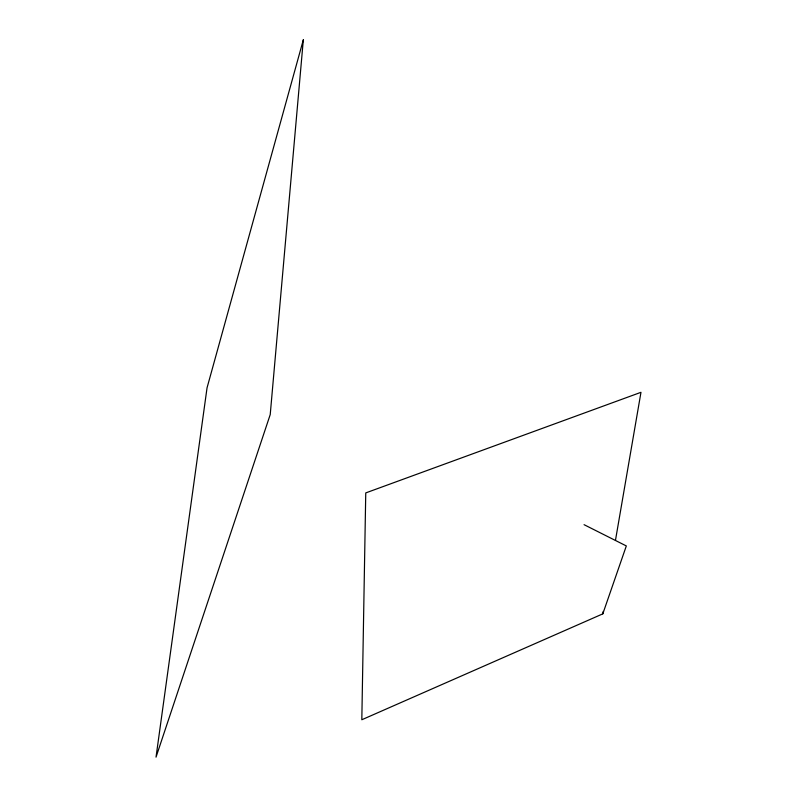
<?xml version="1.0" encoding="UTF-8"?>
<svg xmlns="http://www.w3.org/2000/svg" width="797" height="797" viewBox="0 0 797 797"><rect width="100%" height="100%" fill="white"/><g stroke="black" fill="none" stroke-linecap="round" stroke-linejoin="round"><path stroke-width="1.2" d="M615.453 540.416L640.977 392.313L365.753 492.915L361.818 719.751L602.801 613.859L603.229 611.409M602.801 613.859L626.322 545.935L584.062 524.675M303.318 39.85L270.223 414.579L156.023 757.15L207.051 387.81L303.318 39.85"/></g></svg>
